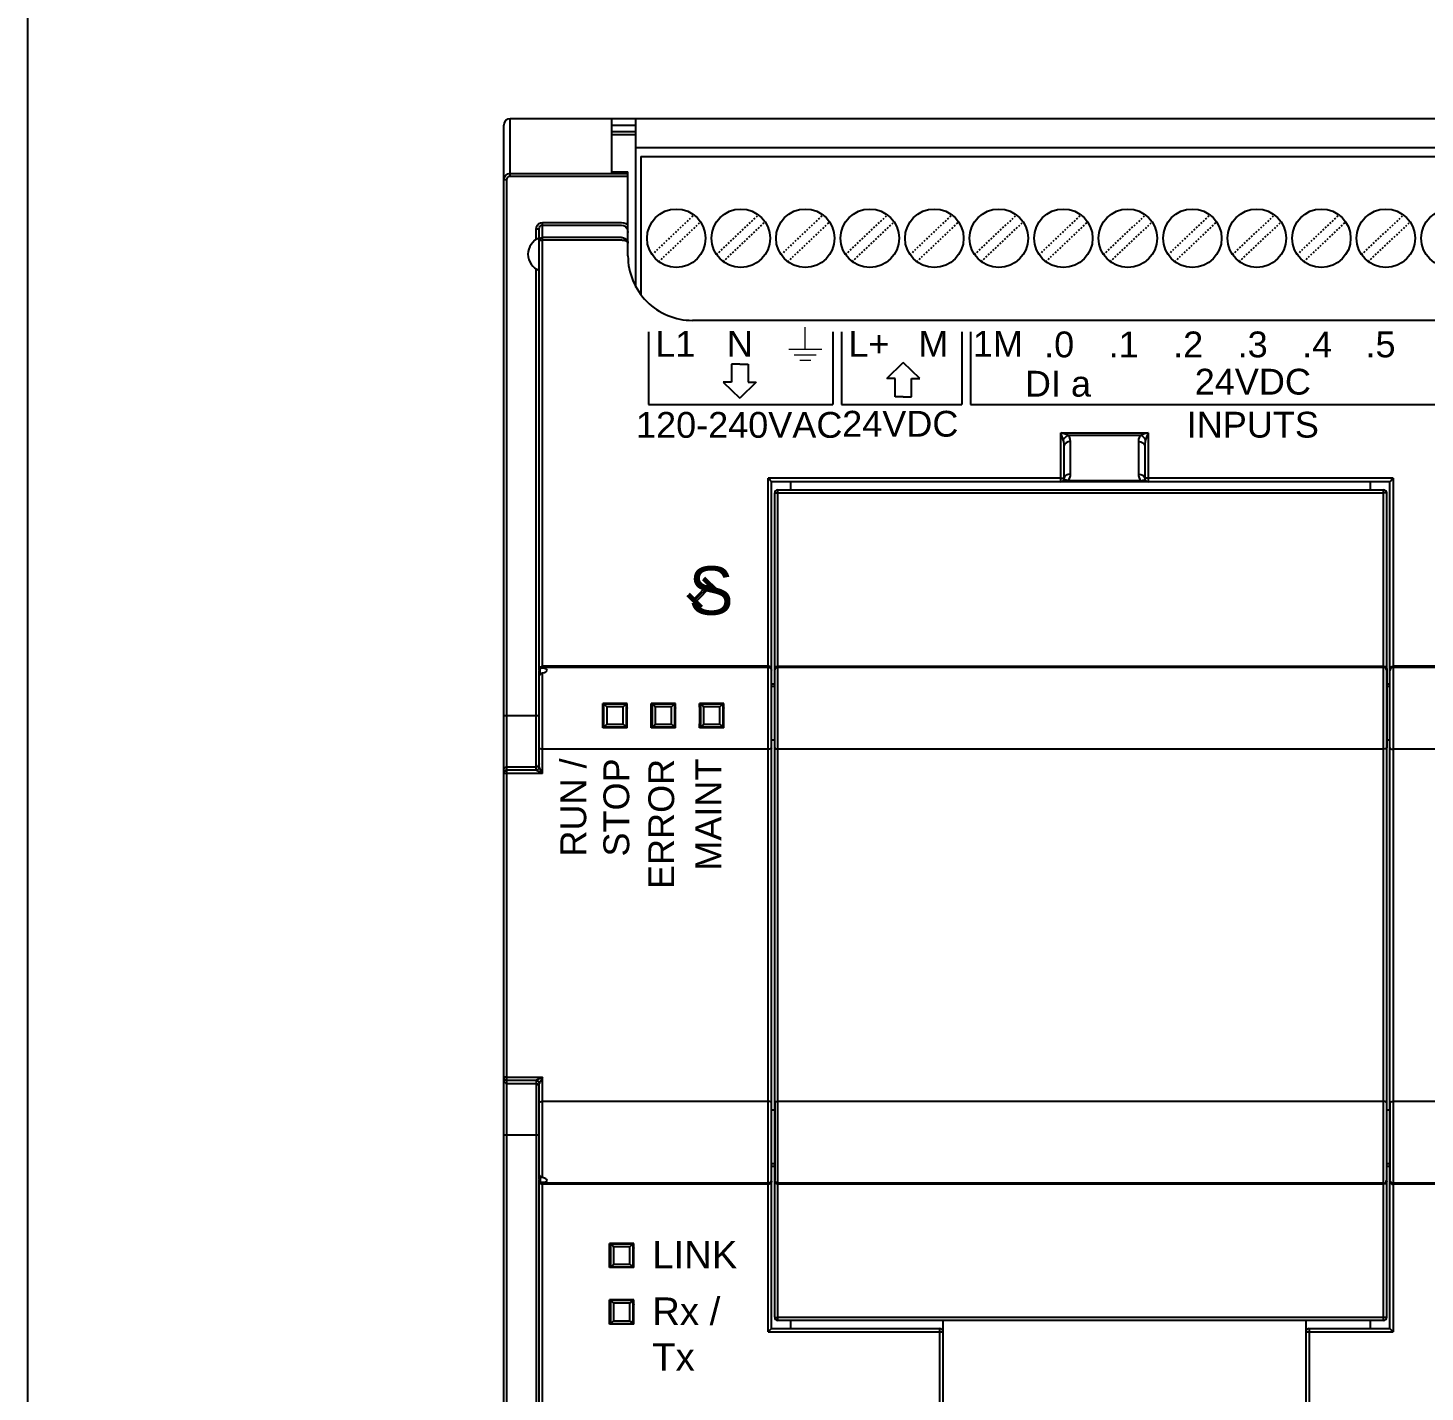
# Model space of a CAD drawing. Header units: inches. Extents: x 57 to 2760, y -193 to 2149.
# Drawn here: x 60.5 to 147.1, y 1793.9 to 1878.4 of the extents above; entities that cross this region are included whole.
import ezdxf

# ---------------------------------------------------------------- set-up
doc = ezdxf.new("R2010")
doc.units = ezdxf.units.IN
doc.header["$MEASUREMENT"] = 0
doc.linetypes.add('DOT', pattern=[0.2, 0.1, -0.1])
doc.styles.get("Standard").update_dxf_attribs({"font": 'arial.ttf'})

msp = doc.modelspace()

# ---------------------------------------------------------------- linework, layer by layer
at = {"color": 7, "linetype": 'Continuous'}
for p, q in [((89.97114, 1773.19462), (89.97114, 1872.39462)), ((90.37114, 1869.23994), (90.37114, 1872.79462)), ((179.57114, 1872.79462), (90.37114, 1872.79462)), ((96.67114, 1869.47104), (96.67114, 1872.79462)), ((96.67114, 1872.39462), (98.17114, 1872.39462)), ((98.17114, 1862.35813), (98.17114, 1872.79462)), ((96.67114, 1871.99462), (98.17114, 1871.99462)), ((98.17114, 1871.79462), (96.67114, 1871.79462)), ((155.17114, 1870.98462), (98.17114, 1870.98462)), ((98.46114, 1870.44462), (98.46114, 1861.90801)), ((98.46114, 1870.44462), (154.88114, 1870.44462)), ((90.17114, 1776.56641), (90.17114, 1869.02283)), ((90.37114, 1869.39967), (97.67114, 1869.39967)), ((90.37114, 1869.23994), (97.67114, 1869.23994)), ((96.67114, 1869.49763), (97.67114, 1869.49763)), ((97.67114, 1869.47104), (96.67114, 1869.47104)), ((97.67114, 1864.29462), (97.67114, 1869.49762)), ((92.37114, 1838.73047), (92.37114, 1866.3686)), ((92.37114, 1866.3686), (97.27114, 1866.3686)), ((92.37114, 1866.20602), (97.27114, 1866.20602)), ((91.97114, 1865.29265), (91.97114, 1865.93713)), ((92.17114, 1838.58396), (92.17114, 1865.96728)), ((97.27114, 1865.4303), (92.37114, 1865.4303)), ((97.27114, 1865.25745), (92.37114, 1865.25745)), ((91.97114, 1832.41023), (91.97114, 1863.49659)), ((165.67114, 1860.29462), (101.67117, 1860.29462)), ((124.52114, 1850.29462), (124.52114, 1853.33095)), ((124.62741, 1853.0108), (124.52114, 1853.33095)), ((124.6697, 1853.28107), (124.52114, 1853.33095)), ((124.52114, 1853.33095), (129.92114, 1853.33095)), ((124.78901, 1853.24028), (124.6697, 1853.28107)), ((124.88638, 1853.2064), (124.78901, 1853.24028)), ((124.96597, 1853.17812), (124.88638, 1853.2064)), ((124.96597, 1853.17812), (129.47631, 1853.17812)), ((129.553, 1853.20538), (129.47631, 1853.17812)), ((129.64893, 1853.23879), (129.553, 1853.20538)), ((129.76996, 1853.28018), (129.64893, 1853.23879)), ((129.92114, 1853.33095), (129.76996, 1853.28018)), ((129.84941, 1853.11541), (129.77286, 1852.88252)), ((129.92114, 1853.33095), (129.84941, 1853.11541)), ((129.92114, 1853.33095), (129.92114, 1850.29462)), ((124.66942, 1852.88252), (124.62741, 1853.0108)), ((124.72114, 1850.49462), (124.72114, 1852.50865)), ((125.12114, 1850.77055), (125.12114, 1852.78458)), ((129.32114, 1852.78458), (129.32114, 1850.77055)), ((129.72114, 1852.50865), (129.72114, 1850.49462)), ((106.37114, 1797.5811), (106.37114, 1850.50814)), ((124.52114, 1850.50814), (106.37114, 1850.50814)), ((106.57114, 1838.66673), (106.57114, 1850.29507)), ((106.57114, 1797.79417), (106.57114, 1850.29507)), ((144.92114, 1850.29462), (106.57114, 1850.29462)), ((106.97114, 1798.29462), (106.97114, 1849.79462)), ((106.97114, 1849.79462), (144.52114, 1849.79462)), ((106.97114, 1849.79462), (144.52114, 1849.79462)), ((107.77114, 1849.79462), (107.77114, 1850.29462)), ((129.92114, 1850.29462), (124.52114, 1850.29462)), ((124.73927, 1850.3968), (124.66594, 1850.35665)), ((124.73412, 1850.30764), (124.79633, 1850.3169)), ((129.48675, 1850.35666), (124.95552, 1850.35666)), ((129.70301, 1850.3968), (129.77635, 1850.35666)), ((129.81582, 1850.29773), (129.92114, 1850.29462)), ((145.12114, 1850.50814), (129.92114, 1850.50814)), ((143.72114, 1849.79462), (143.72114, 1850.29462)), ((144.52114, 1798.29462), (144.52114, 1849.79462)), ((144.92114, 1797.79417), (144.92114, 1850.29507)), ((145.12114, 1850.50814), (145.12114, 1797.5811)), ((106.77114, 1798.49462), (106.77114, 1849.59462)), ((106.97114, 1849.6077), (144.52114, 1849.6077)), ((144.72114, 1798.49462), (144.72114, 1849.59462)), ((92.18636, 1838.66021), (92.17114, 1838.58396)), ((92.18407, 1838.61279), (92.17114, 1838.54547)), ((92.17114, 1832.60947), (92.17114, 1838.54547)), ((92.22114, 1838.67134), (92.18407, 1838.61279)), ((92.22114, 1838.36352), (92.22114, 1838.67134)), ((106.37114, 1838.8506), (92.37114, 1838.8506)), ((106.37114, 1838.7832), (92.37114, 1838.7832)), ((92.37114, 1832.21162), (92.37114, 1838.44026)), ((106.55592, 1838.66021), (106.57114, 1838.58396)), ((106.57114, 1811.79818), (106.57114, 1838.58396)), ((106.97114, 1838.8506), (144.52114, 1838.8506)), ((144.52114, 1838.7832), (106.97114, 1838.7832)), ((144.72114, 1838.58396), (144.69434, 1838.68358)), ((144.70539, 1838.73824), (144.72114, 1838.66673)), ((144.72114, 1838.66673), (144.72114, 1833.79106)), ((177.57114, 1838.8506), (145.12114, 1838.8506)), ((177.57114, 1838.7832), (145.12114, 1838.7832)), ((106.77114, 1837.74748), (106.57114, 1837.74748)), ((106.77114, 1837.58777), (106.57114, 1837.58777)), ((144.92114, 1837.74748), (144.72114, 1837.74748)), ((144.92114, 1837.58777), (144.72114, 1837.58777)), ((89.97114, 1835.79462), (92.17114, 1835.79462)), ((96.11947, 1836.54629), (96.16438, 1836.50138)), ((97.62281, 1836.54629), (96.11947, 1836.54629)), ((96.16438, 1836.50138), (96.19361, 1836.50086)), ((96.19361, 1836.50086), (96.20823, 1836.5006)), ((97.53405, 1836.5006), (96.20823, 1836.5006)), ((97.37715, 1836.33677), (96.36513, 1836.33677)), ((97.53405, 1836.5006), (97.5779, 1836.50138)), ((97.62281, 1836.54629), (97.5779, 1836.50138)), ((97.59575, 1835.8733), (97.59574, 1835.71831)), ((97.59658, 1836.02065), (97.59575, 1835.8733)), ((97.6221, 1836.30786), (97.60425, 1836.29458)), ((97.60425, 1836.29458), (97.62186, 1836.22888)), ((99.16438, 1836.50138), (99.11947, 1836.54629)), ((100.62281, 1836.54629), (99.11947, 1836.54629)), ((99.13803, 1836.29458), (99.12041, 1836.22888)), ((99.14572, 1836.01794), (99.14417, 1836.1434)), ((99.14654, 1835.87047), (99.14572, 1836.01794)), ((99.14653, 1835.71511), (99.14654, 1835.87047)), ((99.16438, 1836.50138), (99.19361, 1836.50086)), ((99.19361, 1836.50086), (99.20823, 1836.5006)), ((100.53405, 1836.5006), (99.20823, 1836.5006)), ((100.37715, 1836.33677), (99.36513, 1836.33677)), ((100.53405, 1836.5006), (100.5779, 1836.50138)), ((100.5779, 1836.50138), (100.62281, 1836.54629)), ((100.59575, 1835.8733), (100.59574, 1835.71831)), ((100.59658, 1836.02065), (100.59575, 1835.8733)), ((100.6221, 1836.30786), (100.60425, 1836.29458)), ((100.60425, 1836.29458), (100.62186, 1836.22888)), ((102.16438, 1836.50138), (102.11947, 1836.54629)), ((103.62281, 1836.54629), (102.11947, 1836.54629)), ((102.13803, 1836.29458), (102.12041, 1836.22888)), ((102.14572, 1836.01794), (102.14417, 1836.1434)), ((102.14654, 1835.87047), (102.14572, 1836.01794)), ((102.14653, 1835.71511), (102.14654, 1835.87047)), ((102.16438, 1836.50138), (102.19361, 1836.50086)), ((102.19361, 1836.50086), (102.20823, 1836.5006)), ((103.53405, 1836.5006), (102.20823, 1836.5006)), ((103.37715, 1836.33677), (102.36513, 1836.33677)), ((103.53405, 1836.5006), (103.5779, 1836.50138)), ((103.5779, 1836.50138), (103.62281, 1836.54629)), ((103.59575, 1835.8733), (103.59574, 1835.71831)), ((103.59658, 1836.02065), (103.59575, 1835.8733)), ((103.6221, 1836.30786), (103.60425, 1836.29458)), ((103.60425, 1836.29458), (103.62186, 1836.22888)), ((96.11947, 1835.04295), (96.16438, 1835.08786)), ((97.62281, 1835.04295), (96.11947, 1835.04295)), ((96.20822, 1835.08864), (96.16438, 1835.08786)), ((96.20822, 1835.08864), (97.53406, 1835.08864)), ((96.36513, 1835.25247), (97.37715, 1835.25247)), ((97.54867, 1835.08838), (97.53406, 1835.08864)), ((97.5779, 1835.08786), (97.54867, 1835.08838)), ((97.62281, 1835.04295), (97.5779, 1835.08786)), ((97.59574, 1835.71831), (97.59656, 1835.5705)), ((97.59656, 1835.5705), (97.59813, 1835.44499)), ((97.60425, 1835.29466), (97.62187, 1835.36036)), ((99.16438, 1835.08786), (99.11947, 1835.04295)), ((100.62281, 1835.04295), (99.11947, 1835.04295)), ((99.12018, 1835.28138), (99.13803, 1835.29466)), ((99.13803, 1835.29466), (99.12041, 1835.36036)), ((99.14569, 1835.56763), (99.14653, 1835.71511)), ((99.20822, 1835.08864), (99.16438, 1835.08786)), ((99.20822, 1835.08864), (100.53406, 1835.08864)), ((99.36513, 1835.25247), (100.37715, 1835.25247)), ((100.5779, 1835.08786), (100.53406, 1835.08864)), ((100.5779, 1835.08786), (100.62281, 1835.04295)), ((100.59574, 1835.71831), (100.59656, 1835.5705)), ((100.59656, 1835.5705), (100.59813, 1835.44499)), ((100.60425, 1835.29466), (100.62187, 1835.36036)), ((102.16438, 1835.08786), (102.11947, 1835.04295)), ((103.62281, 1835.04295), (102.11947, 1835.04295)), ((102.12018, 1835.28138), (102.13803, 1835.29466)), ((102.13803, 1835.29466), (102.12041, 1835.36036)), ((102.14569, 1835.56763), (102.14653, 1835.71511)), ((102.20822, 1835.08864), (102.16438, 1835.08786)), ((102.20822, 1835.08864), (103.53406, 1835.08864)), ((102.36513, 1835.25247), (103.37715, 1835.25247)), ((103.5779, 1835.08786), (103.53406, 1835.08864)), ((103.5779, 1835.08786), (103.62281, 1835.04295)), ((103.59574, 1835.71831), (103.59656, 1835.5705)), ((103.59656, 1835.5705), (103.59813, 1835.44499)), ((103.60425, 1835.29466), (103.62187, 1835.36036)), ((106.77114, 1834.2614), (106.57114, 1834.2614)), ((144.92114, 1834.2614), (144.72114, 1834.2614)), ((106.37114, 1833.71075), (92.37114, 1833.71075)), ((144.52114, 1833.71075), (106.97114, 1833.71075)), ((177.57114, 1833.71075), (145.12114, 1833.71075)), ((90.17114, 1832.6068), (91.97114, 1832.6068)), ((91.97356, 1832.40638), (90.17114, 1832.40638)), ((92.04681, 1832.37193), (92.00943, 1832.3899)), ((92.13293, 1832.32986), (92.04681, 1832.37193)), ((92.19029, 1832.57067), (92.1783, 1832.5939)), ((92.23593, 1832.48079), (92.19029, 1832.57067)), ((92.37114, 1832.21162), (92.23593, 1832.48079)), ((92.37114, 1832.21162), (90.17114, 1832.21162)), ((90.17114, 1813.37762), (92.37114, 1813.37762)), ((92.19336, 1813.28918), (92.07502, 1813.23102)), ((92.37114, 1813.37762), (92.19336, 1813.28918)), ((92.37114, 1813.37762), (92.22308, 1813.08304)), ((92.37114, 1807.14898), (92.37114, 1813.37762)), ((90.17114, 1813.18286), (91.97356, 1813.18286)), ((90.17114, 1812.98244), (91.97114, 1812.98244)), ((91.97114, 1813.179), (91.97114, 1782.09265)), ((92.07502, 1813.23102), (92.03478, 1813.2115)), ((92.17114, 1807.04377), (92.17114, 1812.97977)), ((92.22308, 1813.08304), (92.19385, 1813.02554)), ((106.37114, 1811.87849), (92.37114, 1811.87849)), ((106.77114, 1811.79818), (106.77114, 1807.00654)), ((144.52114, 1811.87849), (106.97114, 1811.87849)), ((144.92114, 1811.79818), (144.92114, 1807.00527)), ((177.57114, 1811.87849), (145.12114, 1811.87849)), ((106.77114, 1811.32784), (106.57114, 1811.32784)), ((144.92114, 1811.32784), (144.72114, 1811.32784)), ((89.97114, 1809.79462), (92.17114, 1809.79462)), ((92.22114, 1807.22572), (92.22114, 1806.9179)), ((106.77114, 1808.00147), (106.57114, 1808.00147)), ((106.77114, 1807.84176), (106.57114, 1807.84176)), ((144.92114, 1808.00147), (144.72114, 1808.00147)), ((144.92114, 1807.84176), (144.72114, 1807.84176)), ((92.17114, 1779.62194), (92.17114, 1807.00527)), ((92.37114, 1779.22064), (92.37114, 1806.85877)), ((106.37114, 1806.80604), (92.37114, 1806.80604)), ((106.37114, 1806.73864), (92.37114, 1806.73864)), ((106.57114, 1797.79417), (106.57114, 1806.92251)), ((106.7984, 1806.90755), (106.77116, 1807.00511)), ((144.52114, 1806.80874), (106.97114, 1806.80874)), ((144.52114, 1806.74111), (106.97114, 1806.74111)), ((144.93636, 1806.92903), (144.92114, 1807.00527)), ((177.57114, 1806.80604), (145.12114, 1806.80604)), ((177.57114, 1806.73864), (145.12114, 1806.73864)), ((98.0394, 1803.07141), (96.53606, 1803.07141)), ((96.53606, 1803.07141), (96.58097, 1803.0265)), ((96.58097, 1803.0265), (96.6102, 1803.02598)), ((96.6102, 1803.02598), (96.62482, 1803.02572)), ((97.95065, 1803.02572), (96.62482, 1803.02572)), ((97.79374, 1802.86189), (96.78172, 1802.86189)), ((97.95065, 1803.02572), (97.99449, 1803.0265)), ((98.0394, 1803.07141), (97.99449, 1803.0265)), ((98.01234, 1802.39842), (98.01233, 1802.24343)), ((98.01233, 1802.24343), (98.01316, 1802.09562)), ((98.01317, 1802.54577), (98.01234, 1802.39842)), ((98.01316, 1802.09562), (98.01472, 1801.97011)), ((98.03869, 1802.83298), (98.02085, 1802.8197)), ((98.02085, 1802.8197), (98.03846, 1802.754)), ((96.53606, 1801.56807), (96.58097, 1801.61298)), ((98.0394, 1801.56807), (96.53606, 1801.56807)), ((96.62481, 1801.61376), (96.58097, 1801.61298)), ((96.62481, 1801.61376), (97.95065, 1801.61376)), ((96.78172, 1801.77758), (97.79374, 1801.77758)), ((97.96527, 1801.6135), (97.95065, 1801.61376)), ((97.99449, 1801.61298), (97.96527, 1801.6135)), ((98.0394, 1801.56807), (97.99449, 1801.61298)), ((98.02085, 1801.81978), (98.03846, 1801.88548)), ((96.53606, 1799.57141), (96.58097, 1799.5265)), ((98.0394, 1799.57141), (96.53606, 1799.57141)), ((96.58097, 1799.5265), (96.6102, 1799.52598)), ((96.6102, 1799.52598), (96.62482, 1799.52572)), ((97.95065, 1799.52572), (96.62482, 1799.52572)), ((97.95065, 1799.52572), (97.99449, 1799.5265)), ((98.0394, 1799.57141), (97.99449, 1799.5265)), ((97.79374, 1799.36189), (96.78172, 1799.36189)), ((98.01234, 1798.89842), (98.01233, 1798.74343)), ((98.01233, 1798.74343), (98.01316, 1798.59562)), ((98.01317, 1799.04577), (98.01234, 1798.89842)), ((98.01316, 1798.59562), (98.01472, 1798.47011)), ((98.03869, 1799.33298), (98.02085, 1799.3197)), ((98.02085, 1799.3197), (98.03846, 1799.254)), ((96.53606, 1798.06807), (96.58097, 1798.11298)), ((98.0394, 1798.06807), (96.53606, 1798.06807)), ((96.62481, 1798.11376), (96.58097, 1798.11298)), ((96.62481, 1798.11376), (97.95065, 1798.11376)), ((96.78172, 1798.27758), (97.79374, 1798.27758)), ((97.96527, 1798.1135), (97.95065, 1798.11376)), ((97.99449, 1798.11298), (97.96527, 1798.1135)), ((98.0394, 1798.06807), (97.99449, 1798.11298)), ((98.02085, 1798.31978), (98.03846, 1798.38548)), ((106.57114, 1797.79462), (117.02114, 1797.79462)), ((144.52114, 1798.48139), (106.97114, 1798.48139)), ((144.52114, 1798.29462), (106.97114, 1798.29462)), ((144.52114, 1798.29462), (106.97114, 1798.29462)), ((107.77114, 1797.79462), (107.77114, 1798.29462)), ((117.02114, 1773.90033), (117.02114, 1797.79462)), ((117.22114, 1774.1282), (117.22114, 1798.29462)), ((139.72114, 1774.12831), (139.72114, 1798.29462)), ((139.92114, 1797.79462), (144.92114, 1797.79462)), ((139.92114, 1797.79462), (139.92114, 1773.90033)), ((143.72114, 1797.79462), (143.72114, 1798.29462)), ((106.37114, 1797.5811), (117.02114, 1797.5811)), ((117.22114, 1774.12831), (117.22114, 1797.59462)), ((139.92114, 1797.5811), (145.12114, 1797.5811))]:
    msp.add_line(p, q, dxfattribs=at)
at = {"linetype": 'DOT'}
for p, q in [((99.16529, 1864.37139), (101.76437, 1866.83344)), ((99.57791, 1863.9358), (102.17699, 1866.39785)), ((103.16529, 1864.37139), (105.76437, 1866.83344)), ((103.57791, 1863.9358), (106.17699, 1866.39785)), ((107.16529, 1864.37139), (109.76437, 1866.83344)), ((107.57791, 1863.9358), (110.17699, 1866.39785)), ((111.16529, 1864.37139), (113.76437, 1866.83344)), ((111.57791, 1863.9358), (114.17699, 1866.39785)), ((115.16529, 1864.37139), (117.76437, 1866.83344)), ((115.57791, 1863.9358), (118.17699, 1866.39785)), ((119.16529, 1864.37139), (121.76437, 1866.83344)), ((119.57791, 1863.9358), (122.17699, 1866.39785)), ((123.16529, 1864.37139), (125.76437, 1866.83344)), ((123.57791, 1863.9358), (126.17699, 1866.39785)), ((127.16529, 1864.37139), (129.76437, 1866.83344)), ((127.57791, 1863.9358), (130.17699, 1866.39785)), ((131.16529, 1864.37139), (133.76437, 1866.83344)), ((131.57791, 1863.9358), (134.17699, 1866.39785)), ((135.16529, 1864.37139), (137.76437, 1866.83344)), ((135.57791, 1863.9358), (138.17699, 1866.39785)), ((139.16529, 1864.37139), (141.76437, 1866.83344)), ((139.57791, 1863.9358), (142.17699, 1866.39785)), ((143.16529, 1864.37139), (145.76437, 1866.83344)), ((143.57791, 1863.9358), (146.17699, 1866.39785))]:
    msp.add_line(p, q, dxfattribs=at)
for p, q in [((98.95614, 1859.58839), (98.95614, 1855.07481)), ((110.38614, 1859.58839), (110.38614, 1855.07481)), ((110.91139, 1859.5888), (110.91139, 1855.07521)), ((118.38614, 1859.5888), (118.38614, 1855.07521)), ((118.91139, 1859.5888), (118.91139, 1855.07521)), ((104.60296, 1857.59037), (104.08891, 1857.59037)), ((104.08891, 1857.59037), (104.08891, 1856.47198)), ((104.60296, 1857.59037), (105.11701, 1857.59037)), ((105.11701, 1857.59037), (105.11701, 1856.47198)), ((113.71885, 1856.68158), (114.74695, 1857.67906)), ((115.77506, 1856.68158), (114.74695, 1857.67906)), ((114.23291, 1856.68158), (113.71885, 1856.68158)), ((114.23291, 1855.56319), (114.23291, 1856.68158)), ((115.261, 1855.56319), (115.261, 1856.68158)), ((115.261, 1856.68158), (115.77506, 1856.68158)), ((104.08891, 1856.47198), (103.57486, 1856.47198)), ((103.57486, 1856.47198), (104.60296, 1855.4745)), ((105.63106, 1856.47198), (104.60296, 1855.4745)), ((105.11701, 1856.47198), (105.63106, 1856.47198)), ((98.95614, 1855.07481), (110.38614, 1855.07481)), ((110.91139, 1855.07521), (118.38614, 1855.07521)), ((114.74696, 1855.56319), (114.23291, 1855.56319)), ((114.74695, 1855.56319), (115.261, 1855.56319)), ((118.91139, 1855.07521), (154.38614, 1855.07521)), ((102.63602, 1843.89182), (101.79746, 1843.05359)), ((102.70671, 1843.8211), (101.86816, 1842.98286)), ((102.77741, 1843.75037), (101.93885, 1842.91214)), ((102.28677, 1844.23342), (103.08845, 1843.4415)), ((102.35704, 1844.30458), (103.15871, 1843.51266)), ((102.4273, 1844.37574), (103.22897, 1843.58382)), ((101.3268, 1843.23651), (102.12847, 1842.44459)), ((101.39706, 1843.30766), (102.19874, 1842.51575)), ((101.46732, 1843.37882), (102.269, 1842.58691))]:
    msp.add_line(p, q)
at = {"color": 7, "linetype": 'Continuous', "lineweight": 15}
for p, q in [((108.66764, 1858.50506), (108.66764, 1859.87006)), ((107.64389, 1858.50506), (109.69139, 1858.50506)), ((107.98514, 1858.16381), (109.35014, 1858.16381)), ((108.32639, 1857.82256), (109.00889, 1857.82256))]:
    msp.add_line(p, q, dxfattribs=at)
msp.add_lwpolyline([(60.46636, 2015.39461), (1098.54819, 2015.39461), (1098.54819, 1083.9003), (60.46636, 1083.9003)], close=True)
at = {"color": 7, "linetype": 'Continuous'}
for points in [[(89.97114, 1868.98957), (89.97566, 1869.05103), (89.99043, 1869.1154), (90.01666, 1869.17957), (90.05455, 1869.24022), (90.10333, 1869.29418), (90.16152, 1869.33884), (90.22724, 1869.37221), (90.29802, 1869.39276), (90.37114, 1869.39967)], [(89.97114, 1868.98957), (89.99793, 1869.0062), (90.07114, 1869.01838), (90.17114, 1869.02283)], [(90.17114, 1869.02283), (90.1734, 1869.05536), (90.18078, 1869.08944), (90.19389, 1869.12341), (90.21283, 1869.15552), (90.23722, 1869.18409), (90.26632, 1869.20773), (90.29918, 1869.2254), (90.33457, 1869.23628), (90.37114, 1869.23994)], [(91.97114, 1865.93713), (91.99284, 1866.07728), (92.05386, 1866.19985), (92.14451, 1866.29262), (92.25324, 1866.34938), (92.37114, 1866.3686)], [(92.17114, 1865.96728), (92.18197, 1866.04476), (92.2125, 1866.11264), (92.25787, 1866.16403), (92.31229, 1866.19544), (92.37114, 1866.20602)], [(97.27114, 1866.3686), (97.4137, 1866.35006), (97.54924, 1866.29482), (97.67114, 1866.20376)], [(97.27114, 1866.20602), (97.38861, 1866.18596), (97.49762, 1866.1261), (97.5883, 1866.02838), (97.64943, 1865.89911), (97.67114, 1865.75145)], [(92.17114, 1865.9673), (92.14434, 1865.95222), (92.07114, 1865.94117), (91.97114, 1865.93713)], [(92.17114, 1865.23711), (92.18636, 1865.31104), (92.22972, 1865.37372), (92.2946, 1865.41559), (92.37114, 1865.4303)], [(92.37114, 1865.25745), (92.29435, 1865.2559), (92.22909, 1865.25143), (92.186, 1865.24481), (92.17114, 1865.23711)], [(97.27115, 1865.4303), (97.33808, 1865.42535), (97.39673, 1865.41256), (97.44702, 1865.39458), (97.48982, 1865.37325), (97.52645, 1865.34958), (97.55818, 1865.32385), (97.58619, 1865.29569), (97.61094, 1865.26463), (97.63195, 1865.23099), (97.6487, 1865.19542), (97.66087, 1865.15858), (97.66838, 1865.12073), (97.67114, 1865.07956)], [(97.67114, 1865.07959), (97.66838, 1865.10046), (97.66087, 1865.11964), (97.6487, 1865.13832), (97.63196, 1865.15636), (97.61096, 1865.17341), (97.58621, 1865.18916), (97.5582, 1865.20345), (97.52647, 1865.2165), (97.48986, 1865.2285), (97.44707, 1865.23932), (97.3968, 1865.24845), (97.33816, 1865.25494), (97.27125, 1865.25745)], [(124.96597, 1853.17812), (124.84653, 1853.10166), (124.74307, 1852.99853), (124.66942, 1852.88252)], [(125.12114, 1852.78458), (125.10135, 1852.93403), (125.04761, 1853.06593), (124.96597, 1853.17812)], [(129.47631, 1853.17812), (129.39441, 1853.06554), (129.34065, 1852.93303), (129.32114, 1852.78458)], [(129.47631, 1853.17812), (129.59575, 1853.10167), (129.69921, 1852.99853), (129.77286, 1852.88252)], [(124.72114, 1852.50865), (124.71453, 1852.65075), (124.69663, 1852.77603), (124.66942, 1852.88252)], [(125.12114, 1852.78458), (124.96808, 1852.76358), (124.83831, 1852.70377), (124.75159, 1852.61425), (124.72114, 1852.50865)], [(129.32114, 1852.78458), (129.47421, 1852.76357), (129.60398, 1852.70376), (129.69069, 1852.61424), (129.72114, 1852.50865)], [(129.77286, 1852.88252), (129.74558, 1852.77569), (129.72765, 1852.64977), (129.72114, 1852.50866)], [(125.12114, 1850.77055), (124.96807, 1850.74955), (124.8383, 1850.68973), (124.75159, 1850.60021), (124.72114, 1850.49462)], [(124.95552, 1850.35666), (125.02163, 1850.43962), (125.07361, 1850.5365), (125.10826, 1850.64689), (125.12114, 1850.77055)], [(129.32114, 1850.77055), (129.33402, 1850.64688), (129.36867, 1850.53649), (129.42065, 1850.43961), (129.48675, 1850.35666)], [(129.32114, 1850.77055), (129.47421, 1850.74955), (129.60398, 1850.68973), (129.69069, 1850.60021), (129.72114, 1850.49462)], [(106.57114, 1850.29507), (106.55632, 1850.31495), (106.5212, 1850.35381), (106.47503, 1850.40249), (106.42341, 1850.4555), (106.37114, 1850.50814)], [(124.52114, 1850.50814), (124.59544, 1850.50717), (124.66058, 1850.50431), (124.70562, 1850.49984), (124.72114, 1850.49462)], [(124.52114, 1850.29462), (124.59631, 1850.2962), (124.66741, 1850.30065), (124.73412, 1850.30764)], [(124.95552, 1850.35667), (124.84006, 1850.3968), (124.73927, 1850.3968)], [(124.79633, 1850.3169), (124.85399, 1850.32822), (124.90712, 1850.3415), (124.95553, 1850.35666)], [(129.48675, 1850.35666), (129.54864, 1850.33783), (129.6294, 1850.31986)], [(129.48676, 1850.35665), (129.60222, 1850.3968), (129.70301, 1850.3968)], [(129.6294, 1850.31986), (129.71856, 1850.30636), (129.81582, 1850.29773)], [(129.92114, 1850.50814), (129.84684, 1850.50717), (129.7817, 1850.50431), (129.73666, 1850.49984), (129.72114, 1850.49462)], [(144.92114, 1850.29507), (144.93596, 1850.31495), (144.97107, 1850.35381), (145.01725, 1850.40249), (145.06886, 1850.4555), (145.12114, 1850.50814)], [(106.77114, 1849.59462), (106.79684, 1849.60104), (106.87016, 1849.60591), (106.97114, 1849.6077)], [(144.72114, 1849.59462), (144.69544, 1849.60104), (144.62212, 1849.60591), (144.52114, 1849.6077)], [(92.17114, 1838.66673), (92.18185, 1838.7261), (92.21137, 1838.77733), (92.25514, 1838.81651), (92.30984, 1838.84175), (92.37114, 1838.8506)], [(92.37114, 1838.7832), (92.2946, 1838.76804), (92.22972, 1838.72485), (92.18636, 1838.66021)], [(92.37114, 1838.73047), (92.316, 1838.72631), (92.26359, 1838.70549), (92.22114, 1838.67134)], [(92.22114, 1838.36352), (92.26359, 1838.39904), (92.316, 1838.42541), (92.37114, 1838.44026)], [(92.67114, 1838.6137), (92.65019, 1838.65723), (92.58898, 1838.69181), (92.49286, 1838.71616), (92.37114, 1838.73047)], [(92.37114, 1838.44026), (92.49286, 1838.47079), (92.58898, 1838.5145), (92.65019, 1838.56439), (92.67114, 1838.6137)], [(106.54076, 1838.76415), (106.50099, 1838.80657), (106.44409, 1838.83793), (106.37114, 1838.8506)], [(106.37114, 1838.7832), (106.44768, 1838.76804), (106.51256, 1838.72485), (106.55592, 1838.66021)], [(106.57114, 1838.66673), (106.56382, 1838.71601), (106.54076, 1838.76415)], [(106.77114, 1838.66673), (106.78684, 1838.73814), (106.82928, 1838.79634), (106.89403, 1838.83638), (106.97114, 1838.8506)], [(106.77114, 1838.58396), (106.79793, 1838.68358), (106.87114, 1838.75651), (106.97114, 1838.7832)], [(144.52114, 1838.8506), (144.59813, 1838.83643), (144.66275, 1838.79657), (144.70539, 1838.73824)], [(144.69434, 1838.68358), (144.62114, 1838.75651), (144.52114, 1838.7832)], [(144.92114, 1838.66673), (144.92846, 1838.71601), (144.95152, 1838.76415), (144.99129, 1838.80657), (145.04819, 1838.83793), (145.12114, 1838.8506)], [(145.12114, 1838.7832), (145.0446, 1838.76804), (144.97972, 1838.72485), (144.93636, 1838.66021), (144.92114, 1838.58396)], [(92.17114, 1838.23765), (92.18407, 1838.30498), (92.22114, 1838.36352)], [(96.11947, 1835.04295), (96.12095, 1835.54183), (96.12095, 1836.04776), (96.11947, 1836.54629)], [(96.16438, 1836.50138), (96.16579, 1836.03173), (96.16579, 1835.55779), (96.16438, 1835.08786)], [(96.20823, 1836.5006), (96.25878, 1836.44626), (96.31113, 1836.39166), (96.36513, 1836.33677)], [(96.36519, 1836.33677), (96.3658, 1835.61338), (96.36519, 1835.25247)], [(97.37709, 1835.25247), (97.37648, 1835.97584), (97.37709, 1836.33677)], [(97.53405, 1836.5006), (97.4835, 1836.44626), (97.43115, 1836.39166), (97.37715, 1836.33677)], [(97.5779, 1835.08786), (97.57649, 1835.55779), (97.57649, 1836.03173), (97.5779, 1836.50138)], [(97.60425, 1836.29458), (97.60287, 1836.28726), (97.60156, 1836.26804), (97.60032, 1836.23771), (97.59918, 1836.1969), (97.59816, 1836.1463), (97.59658, 1836.02065)], [(97.62281, 1835.04295), (97.62133, 1835.54183), (97.62133, 1836.04776), (97.62281, 1836.54629)], [(99.11947, 1835.04295), (99.12095, 1835.54183), (99.12095, 1836.04776), (99.11947, 1836.54629)], [(99.14417, 1836.1434), (99.14315, 1836.19476), (99.14198, 1836.2369), (99.14071, 1836.26826), (99.13937, 1836.28758), (99.13803, 1836.29458)], [(99.16438, 1836.50138), (99.16579, 1836.03173), (99.16579, 1835.55779), (99.16438, 1835.08786)], [(99.20823, 1836.5006), (99.25878, 1836.44626), (99.31112, 1836.39167), (99.36513, 1836.33677)], [(99.36519, 1836.33677), (99.3658, 1835.61338), (99.36519, 1835.25247)], [(100.37709, 1835.25247), (100.37648, 1835.97584), (100.37709, 1836.33677)], [(100.53405, 1836.5006), (100.4835, 1836.44626), (100.43116, 1836.39167), (100.37715, 1836.33677)], [(100.5779, 1835.08786), (100.57649, 1835.55779), (100.57649, 1836.03173), (100.5779, 1836.50138)], [(100.60425, 1836.29458), (100.60287, 1836.28726), (100.60156, 1836.26804), (100.60032, 1836.23771), (100.59918, 1836.1969), (100.59816, 1836.1463), (100.59658, 1836.02065)], [(100.62281, 1835.04295), (100.62133, 1835.54183), (100.62133, 1836.04776), (100.62281, 1836.54629)], [(102.11947, 1835.04295), (102.12095, 1835.54183), (102.12095, 1836.04776), (102.11947, 1836.54629)], [(102.14417, 1836.1434), (102.14315, 1836.19476), (102.14198, 1836.2369), (102.14071, 1836.26826), (102.13937, 1836.28758), (102.13803, 1836.29458)], [(102.16438, 1836.50138), (102.16579, 1836.03173), (102.16579, 1835.55779), (102.16438, 1835.08786)], [(102.20823, 1836.5006), (102.25877, 1836.44627), (102.31112, 1836.39167), (102.36513, 1836.33677)], [(102.36519, 1836.33677), (102.3658, 1835.61338), (102.36519, 1835.25247)], [(103.37709, 1835.25247), (103.37648, 1835.97584), (103.37709, 1836.33677)], [(103.53405, 1836.5006), (103.48351, 1836.44627), (103.43116, 1836.39167), (103.37715, 1836.33677)], [(103.5779, 1835.08786), (103.57649, 1835.55779), (103.57649, 1836.03173), (103.5779, 1836.50138)], [(103.60425, 1836.29458), (103.60287, 1836.28726), (103.60156, 1836.26804), (103.60032, 1836.23771), (103.59918, 1836.1969), (103.59816, 1836.1463), (103.59658, 1836.02065)], [(103.62281, 1835.04295), (103.62133, 1835.54183), (103.62133, 1836.04776), (103.62281, 1836.54629)], [(96.20822, 1835.08864), (96.25878, 1835.14298), (96.31113, 1835.19758), (96.36513, 1835.25247)], [(97.53406, 1835.08864), (97.4835, 1835.14298), (97.43115, 1835.19758), (97.37715, 1835.25247)], [(97.59813, 1835.44499), (97.59914, 1835.39423), (97.60028, 1835.35279), (97.60153, 1835.32167), (97.60287, 1835.30198), (97.60425, 1835.29466)], [(99.13803, 1835.29466), (99.13937, 1835.30168), (99.14068, 1835.32039), (99.14192, 1835.35042), (99.14307, 1835.39128), (99.1441, 1835.44201), (99.14569, 1835.56763)], [(99.20822, 1835.08864), (99.25878, 1835.14298), (99.31112, 1835.19757), (99.36513, 1835.25247)], [(100.53406, 1835.08864), (100.4835, 1835.14298), (100.43115, 1835.19757), (100.37715, 1835.25247)], [(100.59813, 1835.44499), (100.59914, 1835.39423), (100.60028, 1835.35279), (100.60153, 1835.32167), (100.60287, 1835.30198), (100.60425, 1835.29466)], [(102.13803, 1835.29466), (102.13937, 1835.30168), (102.14068, 1835.32039), (102.14192, 1835.35042), (102.14307, 1835.39128), (102.1441, 1835.44201), (102.14569, 1835.56763)], [(102.20822, 1835.08864), (102.25877, 1835.14297), (102.31112, 1835.19757), (102.36513, 1835.25247)], [(103.53406, 1835.08864), (103.48351, 1835.14297), (103.43116, 1835.19757), (103.37715, 1835.25247)], [(103.59813, 1835.44499), (103.59914, 1835.39423), (103.60028, 1835.35279), (103.60153, 1835.32167), (103.60287, 1835.30198), (103.60425, 1835.29466)], [(92.37114, 1833.71075), (92.2967, 1833.7164), (92.23188, 1833.73307), (92.18776, 1833.75859), (92.17114, 1833.79106)], [(106.57114, 1833.79106), (106.55724, 1833.76123), (106.51595, 1833.73529), (106.45108, 1833.71731), (106.37114, 1833.71075)], [(106.77114, 1833.79106), (106.79586, 1833.75195), (106.86739, 1833.72219), (106.97114, 1833.71075)], [(144.72114, 1833.79106), (144.69642, 1833.75195), (144.62489, 1833.72219), (144.52114, 1833.71075)], [(144.92114, 1833.79106), (144.93504, 1833.76123), (144.97633, 1833.73529), (145.0412, 1833.71731), (145.12114, 1833.71075)], [(89.97114, 1832.40756), (89.98636, 1832.4838), (90.02972, 1832.54844), (90.0946, 1832.59163), (90.17114, 1832.6068)], [(90.17114, 1832.40638), (90.13084, 1832.40229), (90.08854, 1832.38859), (90.04685, 1832.36323), (90.00962, 1832.32464), (89.98207, 1832.27212), (89.97114, 1832.20714)], [(92.11256, 1832.66515), (92.04768, 1832.62196), (91.97114, 1832.6068)], [(92.17114, 1832.60947), (92.14434, 1832.50985), (92.07114, 1832.43693), (91.97114, 1832.41023)], [(91.97356, 1832.40638), (91.97175, 1832.4083), (91.97114, 1832.41023)], [(92.17235, 1832.6051), (92.14492, 1832.50625), (92.07227, 1832.43362), (91.97356, 1832.40638)], [(92.00943, 1832.3899), (91.9959, 1832.39629), (91.98546, 1832.40114), (91.9781, 1832.40446), (91.97356, 1832.40638)], [(92.17114, 1832.80604), (92.15592, 1832.72979), (92.11256, 1832.66515)], [(92.37114, 1832.21162), (92.31077, 1832.24176), (92.13293, 1832.32986)], [(92.17235, 1832.6051), (92.17145, 1832.60727), (92.17114, 1832.60947)], [(92.1783, 1832.5939), (92.17462, 1832.60091), (92.17235, 1832.6051)], [(90.17114, 1832.21162), (90.09412, 1832.21128), (90.0284, 1832.21028), (89.98574, 1832.20882), (89.97114, 1832.20714)], [(89.97114, 1813.3821), (89.97399, 1813.34858), (89.9835, 1813.31315), (90.00114, 1813.27715), (90.02824, 1813.2427), (90.06574, 1813.21277), (90.11376, 1813.19124), (90.17114, 1813.18286)], [(90.17114, 1813.37762), (90.09412, 1813.37796), (90.0284, 1813.37896), (89.98574, 1813.38042), (89.97114, 1813.3821)], [(89.97114, 1813.18168), (89.98636, 1813.10544), (90.02972, 1813.0408), (90.0946, 1812.99761), (90.17114, 1812.98244)], [(91.97356, 1813.18286), (91.97172, 1813.1809), (91.97114, 1813.179)], [(91.97114, 1813.179), (92.07114, 1813.15231), (92.14434, 1813.07939), (92.17114, 1812.97977)], [(91.97114, 1812.98244), (92.04768, 1812.96728), (92.11256, 1812.92409), (92.15592, 1812.85945)], [(92.03478, 1813.2115), (91.99949, 1813.19463), (91.98438, 1813.1876), (91.97356, 1813.18286)], [(91.97356, 1813.18286), (92.07227, 1813.15562), (92.14492, 1813.08299), (92.17235, 1812.98414)], [(92.17235, 1812.98414), (92.17143, 1812.98191), (92.17114, 1812.97977)], [(92.19385, 1813.02554), (92.17776, 1812.9943), (92.17235, 1812.98414)], [(92.17114, 1811.79818), (92.18504, 1811.82801), (92.22633, 1811.85394), (92.2912, 1811.87193), (92.37114, 1811.87849)], [(106.57114, 1811.79818), (106.55724, 1811.82801), (106.51595, 1811.85394), (106.45108, 1811.87193), (106.37114, 1811.87849)], [(106.77114, 1811.79818), (106.79586, 1811.83729), (106.86739, 1811.86705), (106.97114, 1811.87849)], [(144.72114, 1811.79818), (144.69642, 1811.83729), (144.62489, 1811.86705), (144.52114, 1811.87849)], [(144.92114, 1811.79818), (144.93504, 1811.82801), (144.97633, 1811.85394), (145.0412, 1811.87193), (145.12114, 1811.87849)], [(92.22114, 1807.22572), (92.18407, 1807.28426), (92.17114, 1807.35159)], [(92.37114, 1807.14898), (92.316, 1807.16383), (92.26359, 1807.1902), (92.22114, 1807.22572)], [(92.17114, 1807.04377), (92.18407, 1806.97645), (92.22114, 1806.9179)], [(92.37114, 1806.80604), (92.2946, 1806.8212), (92.22972, 1806.86439), (92.18636, 1806.92903), (92.17114, 1807.00527)], [(92.37114, 1806.73864), (92.30991, 1806.74747), (92.25538, 1806.77257), (92.21158, 1806.81165), (92.18188, 1806.86306), (92.17114, 1806.92251)], [(92.22114, 1806.9179), (92.26359, 1806.88375), (92.316, 1806.86293), (92.37114, 1806.85877)], [(92.67114, 1806.97554), (92.65019, 1807.02485), (92.58898, 1807.07474), (92.49286, 1807.11845), (92.37114, 1807.14898)], [(92.37114, 1806.85877), (92.49286, 1806.87308), (92.58898, 1806.89743), (92.65019, 1806.93201), (92.67114, 1806.97554)], [(106.37114, 1806.80604), (106.44768, 1806.8212), (106.51256, 1806.86439), (106.55592, 1806.92903), (106.57114, 1807.00527)], [(106.54076, 1806.82509), (106.50099, 1806.78267), (106.44409, 1806.75131), (106.37114, 1806.73864)], [(106.57114, 1806.92251), (106.56382, 1806.87322), (106.54076, 1806.82509)], [(106.97114, 1806.74111), (106.89421, 1806.75526), (106.82973, 1806.79499), (106.78698, 1806.85334), (106.77114, 1806.92511)], [(106.97114, 1806.80873), (106.87153, 1806.8352), (106.7984, 1806.90755)], [(144.52114, 1806.80873), (144.62033, 1806.83496), (144.69358, 1806.90706), (144.72113, 1807.00654)], [(144.72114, 1806.92511), (144.70535, 1806.85345), (144.66279, 1806.79521), (144.59821, 1806.75532), (144.52114, 1806.74111)], [(144.92114, 1806.92251), (144.92846, 1806.87322), (144.95152, 1806.82509), (144.99129, 1806.78267), (145.04819, 1806.75131), (145.12114, 1806.73864)], [(145.12114, 1806.80604), (145.0446, 1806.8212), (144.97972, 1806.86439), (144.93636, 1806.92903)], [(96.53606, 1801.56807), (96.53755, 1802.06695), (96.53755, 1802.57288), (96.53606, 1803.07141)], [(96.58097, 1803.0265), (96.58238, 1802.55685), (96.58238, 1802.08291), (96.58097, 1801.61298)], [(96.62482, 1803.02572), (96.67538, 1802.97137), (96.72772, 1802.91678), (96.78172, 1802.86189)], [(96.78178, 1802.86189), (96.78239, 1802.1385), (96.78179, 1801.77758)], [(97.79368, 1801.77758), (97.79308, 1802.50096), (97.79368, 1802.86189)], [(97.95065, 1803.02572), (97.90009, 1802.97137), (97.84775, 1802.91678), (97.79374, 1802.86189)], [(97.99449, 1801.61298), (97.99308, 1802.08291), (97.99308, 1802.55685), (97.99449, 1803.0265)], [(98.0394, 1801.56807), (98.03792, 1802.06695), (98.03792, 1802.57288), (98.0394, 1803.07141)], [(98.02085, 1802.8197), (98.01947, 1802.81238), (98.01815, 1802.79316), (98.01691, 1802.76283), (98.01578, 1802.72201), (98.01475, 1802.67142), (98.01317, 1802.54577)], [(96.62481, 1801.61376), (96.67537, 1801.6681), (96.72772, 1801.7227), (96.78172, 1801.77758)], [(97.95065, 1801.61376), (97.90009, 1801.6681), (97.84774, 1801.7227), (97.79374, 1801.77758)], [(98.01472, 1801.97011), (98.01573, 1801.91935), (98.01687, 1801.87791), (98.01813, 1801.84679), (98.01947, 1801.8271), (98.02085, 1801.81978)], [(96.53606, 1798.06807), (96.53755, 1798.56695), (96.53755, 1799.07288), (96.53606, 1799.57141)], [(96.58097, 1799.5265), (96.58238, 1799.05685), (96.58238, 1798.58291), (96.58097, 1798.11298)], [(96.62482, 1799.52572), (96.67538, 1799.47137), (96.72772, 1799.41678), (96.78172, 1799.36189)], [(97.95065, 1799.52572), (97.90009, 1799.47137), (97.84775, 1799.41678), (97.79374, 1799.36189)], [(97.99449, 1798.11298), (97.99308, 1798.58291), (97.99308, 1799.05685), (97.99449, 1799.5265)], [(98.0394, 1798.06807), (98.03792, 1798.56695), (98.03792, 1799.07288), (98.0394, 1799.57141)], [(96.78178, 1799.36189), (96.78239, 1798.6385), (96.78179, 1798.27758)], [(97.79368, 1798.27758), (97.79308, 1799.00096), (97.79368, 1799.36189)], [(98.02085, 1799.3197), (98.01947, 1799.31238), (98.01815, 1799.29316), (98.01691, 1799.26283), (98.01578, 1799.22201), (98.01475, 1799.17142), (98.01317, 1799.04577)], [(96.62481, 1798.11376), (96.67537, 1798.1681), (96.72772, 1798.2227), (96.78172, 1798.27758)], [(97.95065, 1798.11376), (97.90009, 1798.1681), (97.84774, 1798.2227), (97.79374, 1798.27758)], [(98.01472, 1798.47011), (98.01573, 1798.41935), (98.01687, 1798.37791), (98.01813, 1798.34679), (98.01947, 1798.3271), (98.02085, 1798.31978)], [(106.57114, 1797.79417), (106.55632, 1797.77429), (106.5212, 1797.73543), (106.47503, 1797.68675), (106.42341, 1797.63374), (106.37114, 1797.5811)], [(106.77114, 1798.49462), (106.79684, 1798.48813), (106.87016, 1798.4832), (106.97114, 1798.48139)], [(144.72114, 1798.49462), (144.69543, 1798.48813), (144.62212, 1798.4832), (144.52114, 1798.48139)], [(144.92114, 1797.79417), (144.93596, 1797.77429), (144.97107, 1797.73543), (145.01725, 1797.68675), (145.06886, 1797.63374), (145.12114, 1797.5811)], [(117.02114, 1797.5811), (117.0616, 1797.58138), (117.10398, 1797.58232), (117.14565, 1797.58404), (117.18281, 1797.58666), (117.21026, 1797.59022), (117.22114, 1797.59462)], [(139.72114, 1797.59462), (139.72528, 1797.59188), (139.7391, 1797.58902), (139.76463, 1797.5862), (139.8034, 1797.58369), (139.85608, 1797.58184), (139.92114, 1797.5811)]]:
    msp.add_lwpolyline(points, dxfattribs=at)
for centre in [(100.67114, 1865.38462), (104.67114, 1865.38462), (108.67114, 1865.38462), (112.67114, 1865.38462), (116.67114, 1865.38462), (120.67114, 1865.38462), (124.67114, 1865.38462), (128.67114, 1865.38462), (132.67114, 1865.38462), (136.67114, 1865.38462), (140.67114, 1865.38462), (144.67114, 1865.38462), (148.67114, 1865.38462)]:
    msp.add_circle(centre, 1.815, dxfattribs=at)
for centre, radius, start, end in [((90.37114, 1872.39462), 0.4, 90, 180), ((92.53542, 1864.39462), 1.06429, 110.0159596, 249.9840404), ((101.67114, 1864.29462), 4, 179.999896, 270.0003844), ((106.97114, 1849.59462), 0.2, 90, 180), ((106.97114, 1849.59462), 0.2, 90, 180), ((124.52114, 1850.49462), 0.2, 270, 0), ((129.92114, 1850.49462), 0.2, 180, 270), ((144.52114, 1849.59462), 0.2, 0, 90), ((106.97114, 1798.49462), 0.2, 180, 270), ((117.02114, 1797.59462), 0.2, 0, 90), ((139.92114, 1797.59462), 0.2, 90, 180), ((144.52114, 1798.49462), 0.2, 270, 0), ((144.52114, 1798.49462), 0.2, 270, 360)]:
    msp.add_arc(centre, radius, start, end, dxfattribs=at)

# ---------------------------------------------------------------- texts
for s, insert, char_height, width, attachment_point in [('L1', (100.6116, 1859.64244), 1.6, 5.3067617, 2), ('N', (104.6116, 1859.64244), 1.6, 5.3067617, 2), ('L+', (112.6116, 1859.64244), 1.6, 5.3067617, 2), ('M', (116.6116, 1859.64244), 1.6, 5.3067617, 2), ('1M', (120.6116, 1859.64244), 1.6, 5.3067617, 2), ('.0', (124.41166, 1859.60469), 1.6, 5.3067617, 2), ('.1', (128.41166, 1859.60469), 1.6, 5.3067617, 2), ('.2', (132.41166, 1859.60469), 1.6, 5.3067617, 2), ('.3', (136.41166, 1859.60469), 1.6, 5.3067617, 2), ('.4', (140.41166, 1859.60469), 1.6, 5.3067617, 2), ('.5', (144.33926, 1859.60569), 1.6, 5.3067617, 2), ('DI a', (124.33646, 1857.16739), 1.6, 5.3067617, 2), ('24VDC INPUTS', (136.42105, 1853.00449), 1.6, 12.9076364, 8), ('120-240VAC', (104.57041, 1854.61501), 1.6, 12.4032, 2), ('24VDC', (114.56025, 1854.68657), 1.6, 8.5528889, 2), ('S', (101.42862, 1845.04713), 3, 4.2892434, 1), ('LINK', (99.1779, 1803.21842), 1.7, 3.5662222, 1), ('Rx / Tx', (99.1779, 1799.71842), 1.7, 6.8302222, 1)]:
    msp.add_mtext(s, dxfattribs=dict(insert=insert, char_height=char_height, width=width, attachment_point=attachment_point))
at = {"char_height": 1.6, "attachment_point": 9, "rotation": 90}
for s, insert, width in [('RUN / STOP', (97.77405, 1833.13943), 9.5677193), ('ERROR', (100.56087, 1833.11358), 6.5757193), ('MAINT', (103.46063, 1833.12775), 6.1462456)]:
    msp.add_mtext(s, dxfattribs=dict(at, insert=insert, width=width))

doc.saveas('drawing.dxf')
